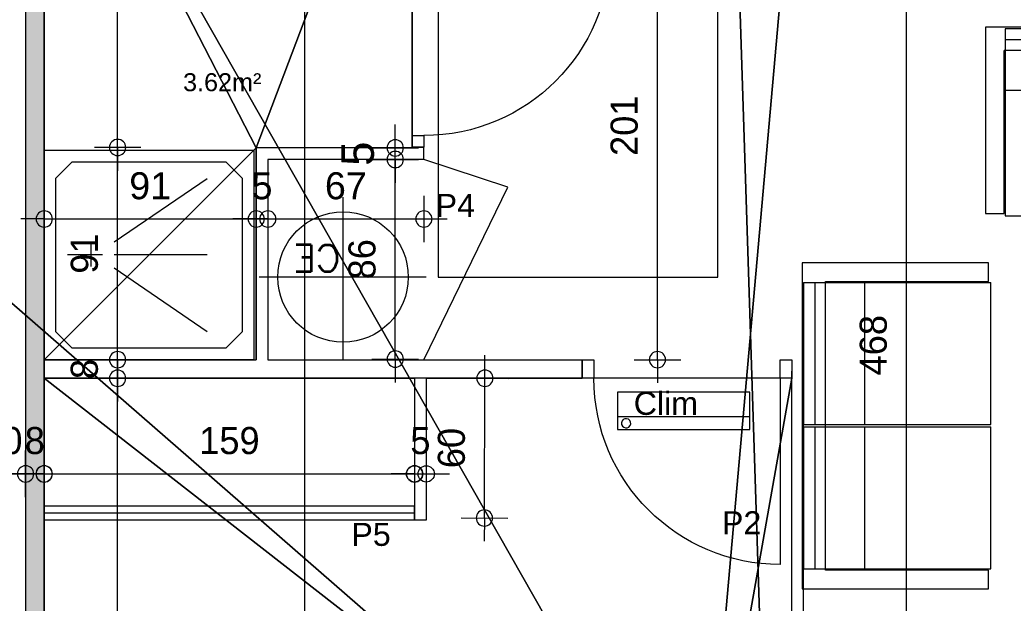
# Model space of a CAD drawing. Header units: metres. Extents: x -36.1 to 26, y -0.1 to 41.9.
# Drawn here: x -1.203 to 3.061, y 7.025 to 9.531 of the extents above; entities that cross this region are included whole.
import ezdxf
from ezdxf.enums import TextEntityAlignment as Align
from ezdxf.lldxf.tags import DXFTag

# ---------------------------------------------------------------- set-up
doc = ezdxf.new("R2010")
doc.units = ezdxf.units.M
doc.header["$MEASUREMENT"] = 0
for name, color, linetype in [('Calque commun', 7, 'Continuous'), ('Calque90', 7, 'Continuous'), ('Cotations', 7, 'Continuous'), ('Textes', 7, 'Continuous')]:
    doc.layers.add(name, color=color, linetype=linetype)
doc.styles.add('Arial16', font='arial.ttf', dxfattribs={"height": 0.115969})
doc.styles.add('Arial4', font='arial.ttf', dxfattribs={"height": 0.077313})
doc.styles.add('Arial5', font='arial.ttf', dxfattribs={"height": 0.098961})
doc.styles.add('Century Gothic Gras', font='txt.shx', dxfattribs={"height": 0.116336})
doc.styles.add('Century Gothic2', font='GOTHIC.TTF', dxfattribs={"height": 0.139636})
doc.styles.add('Century Gothic6', font='GOTHIC.TTF', dxfattribs={"height": 0.116363})
tags = doc.linetypes.add('DASHDOT2', pattern=[0.5, 0.25, -0.125, 0, -0.125]).pattern_tags.tags
tags[10:11] = [DXFTag(74, 4), DXFTag(75, 0), DXFTag(340, '0'), DXFTag(46, 1.0), DXFTag(50, 0.0), DXFTag(44, 0.0), DXFTag(45, 0.0)]
tags[8:9] = [DXFTag(74, 4), DXFTag(75, 0), DXFTag(340, '0'), DXFTag(46, 1.0), DXFTag(50, 0.0), DXFTag(44, 0.0), DXFTag(45, 0.0)]
tags[6:7] = [DXFTag(74, 4), DXFTag(75, 0), DXFTag(340, '0'), DXFTag(46, 1.0), DXFTag(50, 0.0), DXFTag(44, 0.0), DXFTag(45, 0.0)]
tags[4:5] = [DXFTag(74, 4), DXFTag(75, 0), DXFTag(340, '0'), DXFTag(46, 1.0), DXFTag(50, 0.0), DXFTag(44, 0.0), DXFTag(45, 0.0)]
tags = doc.linetypes.add('DOT2', pattern=[0.125, 0, -0.125]).pattern_tags.tags
tags[6:7] = [DXFTag(74, 4), DXFTag(75, 0), DXFTag(340, '0'), DXFTag(46, 1.0), DXFTag(50, 0.0), DXFTag(44, 0.0), DXFTag(45, 0.0)]
tags[4:5] = [DXFTag(74, 4), DXFTag(75, 0), DXFTag(340, '0'), DXFTag(46, 1.0), DXFTag(50, 0.0), DXFTag(44, 0.0), DXFTag(45, 0.0)]
tags = doc.linetypes.add('HIDDEN', pattern=[0.375, 0.25, -0.125]).pattern_tags.tags
tags[6:7] = [DXFTag(74, 4), DXFTag(75, 0), DXFTag(340, '0'), DXFTag(46, 1.0), DXFTag(50, 0.0), DXFTag(44, 0.0), DXFTag(45, 0.0)]
tags[4:5] = [DXFTag(74, 4), DXFTag(75, 0), DXFTag(340, '0'), DXFTag(46, 1.0), DXFTag(50, 0.0), DXFTag(44, 0.0), DXFTag(45, 0.0)]
tags = doc.linetypes.add('HIDDEN2', pattern=[0.1875, 0.125, -0.0625]).pattern_tags.tags
tags[6:7] = [DXFTag(74, 4), DXFTag(75, 0), DXFTag(340, '0'), DXFTag(46, 1.0), DXFTag(50, 0.0), DXFTag(44, 0.0), DXFTag(45, 0.0)]
tags[4:5] = [DXFTag(74, 4), DXFTag(75, 0), DXFTag(340, '0'), DXFTag(46, 1.0), DXFTag(50, 0.0), DXFTag(44, 0.0), DXFTag(45, 0.0)]

# ---------------------------------------------------------------- blocks, each defined once
blk = doc.blocks.new('sofa3')
at = {"layer": 'Calque commun', "color": 8, "linetype": 'ByBlock', "lineweight": 9}
for p, q in [((0, 0), (0, -0.8)), ((2, 0), (0, 0)), ((2, 0), (2, 0)), ((2, 0), (2, 0)), ((2, 0), (2, 0)), ((2, 0), (2, 0)), ((2, -0.8), (2, 0)), ((0.685, -0.0067), (0.085, -0.0067)), ((0.085, -0.0067), (0.085, -0.1)), ((0.685, -0.0067), (0.685, -0.1)), ((1.305, -0.0067), (0.695, -0.0067)), ((0.695, -0.0067), (0.695, -0.1)), ((1.305, -0.0067), (1.305, -0.1)), ((1.915, -0.0067), (1.315, -0.0067)), ((1.315, -0.0067), (1.315, -0.1)), ((1.915, -0.0067), (1.915, -0.1)), ((0.685, -0.054), (0.085, -0.054)), ((1.305, -0.054), (0.695, -0.054)), ((1.915, -0.054), (1.315, -0.054)), ((0.08, -0.1), (0.08, -0.1)), ((0.08, -0.1), (0.08, -0.1)), ((0.08, -0.1), (0.08, -0.1)), ((0.08, -0.1), (0.08, -0.1)), ((0.085, -0.1), (0.08, -0.1)), ((0.08, -0.74), (0.08, -0.1)), ((0.685, -0.1), (0.085, -0.1)), ((0.085, -0.1), (0.085, -0.14)), ((0.085, -0.11), (0.085, -0.11)), ((0.085, -0.11), (0.085, -0.11)), ((0.695, -0.1), (0.685, -0.1)), ((0.685, -0.1), (0.685, -0.14)), ((0.685, -0.11), (0.685, -0.11)), ((0.685, -0.11), (0.685, -0.11)), ((1.305, -0.1), (0.695, -0.1)), ((0.695, -0.1), (0.695, -0.14)), ((0.695, -0.11), (0.695, -0.11)), ((0.695, -0.11), (0.695, -0.11)), ((1.315, -0.1), (1.305, -0.1)), ((1.305, -0.1), (1.305, -0.14)), ((1.305, -0.11), (1.305, -0.11)), ((1.305, -0.11), (1.305, -0.11)), ((1.915, -0.1), (1.315, -0.1)), ((1.315, -0.1), (1.315, -0.14)), ((1.315, -0.11), (1.315, -0.11)), ((1.315, -0.11), (1.315, -0.11)), ((1.92, -0.1), (1.915, -0.1)), ((1.915, -0.1), (1.915, -0.14)), ((1.915, -0.11), (1.915, -0.11)), ((1.915, -0.11), (1.915, -0.11)), ((1.92, -0.1), (1.92, -0.1)), ((1.92, -0.1), (1.92, -0.1)), ((1.92, -0.1), (1.92, -0.1)), ((1.92, -0.1), (1.92, -0.1)), ((1.92, -0.1), (1.92, -0.74)), ((0.085, -0.14), (0.085, -0.81)), ((0.685, -0.14), (0.685, -0.81)), ((0.695, -0.14), (0.695, -0.81)), ((1.305, -0.14), (1.305, -0.81)), ((1.315, -0.14), (1.315, -0.81)), ((1.915, -0.14), (1.915, -0.81)), ((0.085, -0.27), (0.685, -0.27)), ((0.695, -0.27), (1.305, -0.27)), ((1.315, -0.27), (1.915, -0.27)), ((0.08, -0.76), (0.08, -0.74)), ((0.08, -0.8), (0.08, -0.76)), ((1.92, -0.74), (1.92, -0.76)), ((1.92, -0.76), (1.92, -0.8)), ((0, -0.8), (0, -0.8)), ((0, -0.8), (0, -0.8)), ((0, -0.8), (0.08, -0.8)), ((0.08, -0.8), (0.08, -0.8)), ((0.08, -0.8), (0.08, -0.8)), ((0.085, -0.81), (0.085, -0.81)), ((0.085, -0.81), (0.085, -0.81)), ((0.085, -0.81), (0.685, -0.81)), ((0.685, -0.81), (0.685, -0.81)), ((0.685, -0.81), (0.685, -0.81)), ((0.695, -0.81), (0.695, -0.81)), ((0.695, -0.81), (0.695, -0.81)), ((0.695, -0.81), (1.305, -0.81)), ((1.305, -0.81), (1.305, -0.81)), ((1.305, -0.81), (1.305, -0.81)), ((1.315, -0.81), (1.315, -0.81)), ((1.315, -0.81), (1.315, -0.81)), ((1.315, -0.81), (1.915, -0.81)), ((1.915, -0.81), (1.915, -0.81)), ((1.915, -0.81), (1.915, -0.81)), ((1.92, -0.8), (1.92, -0.8)), ((1.92, -0.8), (1.92, -0.8)), ((1.92, -0.8), (2, -0.8))]:
    blk.add_line(p, q, dxfattribs=at)
blk = doc.blocks.new('sofa2')
at = {"layer": 'Calque commun', "color": 8, "linetype": 'ByBlock', "lineweight": 9}
for p, q in [((0, 0), (0, 0)), ((0, 0), (0, 0)), ((0, 0), (0, -0.8)), ((1.4, 0), (0, 0)), ((1.4, 0), (1.4, 0)), ((1.4, 0), (1.4, 0)), ((1.4, -0.8), (1.4, 0)), ((0.695, -0.0067), (0.085, -0.0067)), ((0.085, -0.0067), (0.085, -0.1)), ((0.695, -0.0067), (0.695, -0.1)), ((1.315, -0.0067), (0.705, -0.0067)), ((0.705, -0.0067), (0.705, -0.1)), ((1.315, -0.0067), (1.315, -0.1)), ((0.695, -0.054), (0.085, -0.054)), ((1.315, -0.054), (0.705, -0.054)), ((0.08, -0.1), (0.08, -0.1)), ((0.08, -0.1), (0.08, -0.1)), ((0.08, -0.1), (0.08, -0.1)), ((0.08, -0.1), (0.08, -0.1)), ((0.08, -0.1), (0.085, -0.1)), ((0.08, -0.74), (0.08, -0.1)), ((0.085, -0.1), (0.695, -0.1)), ((0.085, -0.1), (0.085, -0.14)), ((0.085, -0.11), (0.085, -0.11)), ((0.085, -0.11), (0.085, -0.11)), ((0.695, -0.1), (0.705, -0.1)), ((0.695, -0.1), (0.695, -0.14)), ((0.695, -0.11), (0.695, -0.11)), ((0.695, -0.11), (0.695, -0.11)), ((0.705, -0.1), (1.315, -0.1)), ((0.705, -0.1), (0.705, -0.14)), ((0.705, -0.11), (0.705, -0.11)), ((0.705, -0.11), (0.705, -0.11)), ((1.315, -0.1), (1.32, -0.1)), ((1.315, -0.1), (1.315, -0.14)), ((1.315, -0.11), (1.315, -0.11)), ((1.315, -0.11), (1.315, -0.11)), ((1.32, -0.1), (1.32, -0.1)), ((1.32, -0.1), (1.32, -0.1)), ((1.32, -0.1), (1.32, -0.1)), ((1.32, -0.1), (1.32, -0.1)), ((1.32, -0.1), (1.32, -0.74)), ((0.085, -0.14), (0.085, -0.81)), ((0.695, -0.14), (0.695, -0.81)), ((0.705, -0.14), (0.705, -0.81)), ((1.315, -0.14), (1.315, -0.81)), ((0.085, -0.27), (0.695, -0.27)), ((0.705, -0.27), (1.315, -0.27)), ((0.08, -0.76), (0.08, -0.74)), ((0.08, -0.8), (0.08, -0.76)), ((1.32, -0.74), (1.32, -0.76)), ((1.32, -0.76), (1.32, -0.8)), ((0, -0.8), (0, -0.8)), ((0, -0.8), (0, -0.8)), ((0, -0.8), (0.08, -0.8)), ((0.08, -0.8), (0.08, -0.8)), ((0.08, -0.8), (0.08, -0.8)), ((0.085, -0.81), (0.085, -0.81)), ((0.085, -0.81), (0.085, -0.81)), ((0.085, -0.81), (0.695, -0.81)), ((0.695, -0.81), (0.695, -0.81)), ((0.695, -0.81), (0.695, -0.81)), ((0.705, -0.81), (0.705, -0.81)), ((0.705, -0.81), (0.705, -0.81)), ((0.705, -0.81), (1.315, -0.81)), ((1.315, -0.81), (1.315, -0.81)), ((1.315, -0.81), (1.315, -0.81)), ((1.32, -0.8), (1.32, -0.8)), ((1.32, -0.8), (1.32, -0.8)), ((1.32, -0.8), (1.4, -0.8)), ((1.4, -0.8), (1.4, -0.8)), ((1.4, -0.8), (1.4, -0.8))]:
    blk.add_line(p, q, dxfattribs=at)
blk = doc.blocks.new('Block8406')
at = {"layer": 'Calque commun', "color": 7, "linetype": 'Continuous', "lineweight": 18}
blk.add_line((-1.1786, 11.0709), (-1.1786, 4.671), dxfattribs=at)
blk = doc.blocks.new('douche90')
at = {"layer": 'Calque90', "color": 6, "linetype": 'Continuous', "lineweight": 9}
for p, q in [((0, 0, -10), (0, 0.9, -10)), ((0, 0.9, -10), (0.9, 0.9, -10)), ((0.9, 0.9, -10), (0.9, 0, -10)), ((0.05, 0.7803, -10), (0.1197, 0.85, -10)), ((0.1197, 0.85, -10), (0.7803, 0.85, -10)), ((0.7803, 0.85, -10), (0.85, 0.7803, -10)), ((0.05, 0.1197, -10), (0.05, 0.7803, -10)), ((0.3, 0.5058, -10), (0.7, 0.7788, -10)), ((0.85, 0.7803, -10), (0.85, 0.1197, -10)), ((0.2, 0.5, -10), (0.2, 0.4, -10)), ((0.25, 0.45, -10), (0.1, 0.45, -10)), ((0.7, 0.45, -10), (0.3, 0.45, -10)), ((0.3, 0.3942, -10), (0.7, 0.1212, -10)), ((0.1197, 0.05, -10), (0.05, 0.1197, -10)), ((0.85, 0.1197, -10), (0.7803, 0.05, -10)), ((0.7803, 0.05, -10), (0.1197, 0.05, -10)), ((0.9, 0, -10), (0, 0, -10))]:
    blk.add_line(p, q, dxfattribs=at)
blk = doc.blocks.new('@PRES_1_$$_1-30')
at = {"layer": 'Calque commun', "color": 5, "linetype": 'Continuous', "lineweight": 9}
blk.add_line((0.05, 0.05), (0.05, 0.85), dxfattribs=at)
at = {"layer": 'Calque commun', "color": 5, "linetype": 'Continuous', "lineweight": 9, "extrusion": (0, 0, -1)}
blk.add_arc((-0.05, 0.05), 0.8, 90, 180, dxfattribs=at)
at = {"layer": 'Calque commun', "color": 5, "linetype": 'Continuous', "lineweight": 9}
mesh = blk.add_polyface(dxfattribs=at)
corners = [(0, 0), (0, 0.05), (0.05, 0.05), (0.05, 0)]
mesh.append_faces([[corners[k] for k in face] for face in [(0, 1, 2, 3)]], dxfattribs={"color": 5})
mesh = blk.add_polyface(dxfattribs=at)
corners = [(0.85, 0), (0.85, 0.05), (0.9, 0.05), (0.9, 0)]
mesh.append_faces([[corners[k] for k in face] for face in [(0, 1, 2, 3)]], dxfattribs={"color": 5})
blk = doc.blocks.new('@PRES_1_$$_1-31')
at = {"layer": 'Calque commun', "color": 0, "linetype": 'Continuous', "lineweight": 9}
blk.add_line((0, 0), (0, 0.05), dxfattribs=at)
blk = doc.blocks.new('@PRES_1_$$_1-32')
at = {"layer": 'Calque commun', "color": 0, "linetype": 'Continuous', "lineweight": 9}
blk.add_line((0, 0), (0, 0.05), dxfattribs=at)
blk = doc.blocks.new('INTER_2D_COMB12')
at = {"layer": 'Calque commun', "color": 0, "linetype": 'ByBlock', "lineweight": -2}
blk.add_blockref('@PRES_1_$$_1-30', (0, 0), dxfattribs=at)
at = {"layer": 'Calque commun', "color": 15, "linetype": 'ByBlock', "lineweight": -2}
blk.add_blockref('@PRES_1_$$_1-31', (0, 0), dxfattribs=at)
at = {"layer": 'Calque commun', "color": 15, "linetype": 'ByBlock', "lineweight": -2, "extrusion": (0, 0, -1), "xscale": -1, "yscale": -1, "zscale": -1, "rotation": -180}
blk.add_blockref('@PRES_1_$$_1-32', (-0.9, 0), dxfattribs=at)
blk = doc.blocks.new('PLACED_COMB12')
at = {"layer": 'Calque commun', "color": 0, "linetype": 'ByBlock', "lineweight": -2}
blk.add_blockref('INTER_2D_COMB12', (0, 0), dxfattribs=at)
blk = doc.blocks.new('120x220')
at = {"layer": 'Calque commun', "color": 7, "linetype": 'HIDDEN', "lineweight": 9}
mesh = blk.add_polyface(dxfattribs=at)
corners = [(0, 2.2), (0, 0), (1.2, 0), (1.2, 2.2)]
mesh.append_faces([[corners[k] for k in face] for face in [(0, 1, 2, 3)]], dxfattribs={"color": 7})
blk = doc.blocks.new('ce')
at = {"layer": 'Calque commun', "color": 6, "linetype": 'Continuous', "lineweight": 9}
for p, q in [((0.0007, 0.3427), (0.0007, -0.3562)), ((-0.3566, -0.0007), (0.3605, -0.0007))]:
    blk.add_line(p, q, dxfattribs=at)
blk.add_arc((0, 0), 0.28, 0, 359.9994, dxfattribs=at)
at = {"layer": 'Calque commun', "color": 6, "linetype": 'ByBlock', "lineweight": -2, "style": 'Century Gothic Gras'}
blk.add_text('CE', height=0.11634, rotation=359.9993, dxfattribs=at).set_placement((0.0123, -0.0123), align=Align.BOTTOM_LEFT)
blk = doc.blocks.new('new161')
at = {"layer": 'Calque commun', "color": 5, "linetype": 'Continuous', "lineweight": 9}
blk.add_arc((0, 0), 0.5, 0, 359.99941, dxfattribs=at)
blk = doc.blocks.new('new162')
at = {"layer": 'Calque commun', "color": 5, "linetype": 'Continuous', "lineweight": 9}
blk.add_arc((0, 0), 0.5, 0, 359.99941, dxfattribs=at)
blk = doc.blocks.new('DimLine13920')
at = {"layer": 'Calque commun', "color": 5, "linetype": 'Continuous', "lineweight": 9}
for p, q in [((-0.7836, 7.9909), (-0.7836, 8.0909)), ((-0.8836, 7.9909), (-0.6836, 7.9909)), ((-0.7836, 4.791), (-0.7836, 7.9909)), ((-0.8836, 4.791), (-0.6836, 4.791)), ((-0.7836, 4.791), (-0.7836, 4.691))]:
    blk.add_line(p, q, dxfattribs=at)
at = {"layer": 'Calque commun', "color": 5, "linetype": 'Continuous', "lineweight": 9, "xscale": 0.07000000029802322, "yscale": 0.07000000029802322, "zscale": 0.07000000029802322, "rotation": 90}
for name, p in [('new162', (-0.7836, 7.9909)), ('new161', (-0.7836, 4.791))]:
    blk.add_blockref(name, p, dxfattribs=at)
at = {"layer": 'Calque commun', "color": 5, "linetype": 'Continuous', "lineweight": 9, "style": 'Century Gothic6'}
blk.add_text('320', height=0.11636, rotation=90, dxfattribs=at).set_placement((-0.8336, 6.3909), align=Align.BOTTOM_CENTER)
blk = doc.blocks.new('new163')
at = {"layer": 'Calque commun', "color": 5, "linetype": 'Continuous', "lineweight": 9}
blk.add_arc((0, 0), 0.5, 0, 359.99941, dxfattribs=at)
blk = doc.blocks.new('new164')
at = {"layer": 'Calque commun', "color": 5, "linetype": 'Continuous', "lineweight": 9}
blk.add_arc((0, 0), 0.5, 0, 359.99941, dxfattribs=at)
blk = doc.blocks.new('DimLine13928')
at = {"layer": 'Calque commun', "color": 5, "linetype": 'Continuous', "lineweight": 9}
for p, q in [((-0.7836, 8.0709), (-0.7836, 8.1709)), ((-0.8836, 8.0709), (-0.6836, 8.0709)), ((-0.7836, 7.9909), (-0.7836, 8.0709)), ((-0.8836, 7.9909), (-0.6836, 7.9909)), ((-0.7836, 7.9909), (-0.7836, 7.8909))]:
    blk.add_line(p, q, dxfattribs=at)
at = {"layer": 'Calque commun', "color": 5, "linetype": 'Continuous', "lineweight": 9, "xscale": 0.07000000029802322, "yscale": 0.07000000029802322, "zscale": 0.07000000029802322, "rotation": 90}
for name, p in [('new164', (-0.7836, 8.0709)), ('new163', (-0.7836, 7.9909))]:
    blk.add_blockref(name, p, dxfattribs=at)
at = {"layer": 'Calque commun', "color": 5, "linetype": 'Continuous', "lineweight": 9, "style": 'Century Gothic6'}
blk.add_text('8', height=0.1164, rotation=90, dxfattribs=at).set_placement((-0.8336, 8.0309), align=Align.BOTTOM_CENTER)
blk = doc.blocks.new('DimLine14089')
at = {"layer": 'Calque commun', "color": 5, "linetype": 'Continuous', "lineweight": 9}
blk.add_line((2.6038, 5.791), (2.6038, 10.4753), dxfattribs=at)
at = {"layer": 'Calque commun', "color": 5, "linetype": 'Continuous', "lineweight": 9, "style": 'Century Gothic6'}
blk.add_text('468', height=0.11636, rotation=90, dxfattribs=at).set_placement((2.5538, 8.1331), align=Align.BOTTOM_CENTER)
blk = doc.blocks.new('new199')
at = {"layer": 'Calque commun', "color": 5, "linetype": 'Continuous', "lineweight": 9}
blk.add_arc((0, 0), 0.5, 0, 359.99941, dxfattribs=at)
blk = doc.blocks.new('new200')
at = {"layer": 'Calque commun', "color": 5, "linetype": 'Continuous', "lineweight": 9}
blk.add_arc((0, 0), 0.5, 0, 359.99941, dxfattribs=at)
blk = doc.blocks.new('DimLine14151')
at = {"layer": 'Calque commun', "color": 5, "linetype": 'Continuous', "lineweight": 9}
for p, q in [((0.4085, 8.9309), (0.4085, 9.0309)), ((0.3085, 8.9309), (0.5085, 8.9309)), ((0.4085, 8.0735), (0.4085, 8.9309)), ((0.3085, 8.0735), (0.5085, 8.0735)), ((0.4085, 8.0735), (0.4085, 7.9735))]:
    blk.add_line(p, q, dxfattribs=at)
at = {"layer": 'Calque commun', "color": 5, "linetype": 'Continuous', "lineweight": 9, "xscale": 0.07000000029802322, "yscale": 0.07000000029802322, "zscale": 0.07000000029802322, "rotation": 90}
for name, p in [('new200', (0.4085, 8.9309)), ('new199', (0.4085, 8.0735))]:
    blk.add_blockref(name, p, dxfattribs=at)
at = {"layer": 'Calque commun', "color": 5, "linetype": 'Continuous', "lineweight": 9, "style": 'Century Gothic6'}
blk.add_text('86', height=0.11636, rotation=90, dxfattribs=at).set_placement((0.3585, 8.5022), align=Align.BOTTOM_CENTER)
blk = doc.blocks.new('new201')
at = {"layer": 'Calque commun', "color": 5, "linetype": 'Continuous', "lineweight": 9}
blk.add_arc((0, 0), 0.5, 0, 359.99941, dxfattribs=at)
blk = doc.blocks.new('new202')
at = {"layer": 'Calque commun', "color": 5, "linetype": 'Continuous', "lineweight": 9}
blk.add_arc((0, 0), 0.5, 0, 359.99941, dxfattribs=at)
blk = doc.blocks.new('DimLine14159')
at = {"layer": 'Calque commun', "color": 5, "linetype": 'Continuous', "lineweight": 9}
for p, q in [((0.4085, 8.9809), (0.4085, 9.0809)), ((0.3085, 8.9809), (0.5085, 8.9809)), ((0.4085, 8.9309), (0.4085, 8.9809)), ((0.3085, 8.9309), (0.5085, 8.9309)), ((0.4085, 8.9309), (0.4085, 8.8309))]:
    blk.add_line(p, q, dxfattribs=at)
at = {"layer": 'Calque commun', "color": 5, "linetype": 'Continuous', "lineweight": 9, "xscale": 0.07000000029802322, "yscale": 0.07000000029802322, "zscale": 0.07000000029802322, "rotation": 90}
for name, p in [('new202', (0.4085, 8.9809)), ('new201', (0.4085, 8.9309))]:
    blk.add_blockref(name, p, dxfattribs=at)
at = {"layer": 'Calque commun', "color": 5, "linetype": 'Continuous', "lineweight": 9, "style": 'Century Gothic2'}
blk.add_text('5', height=0.1396, rotation=90, dxfattribs=at).set_placement((0.3585, 8.9559), align=Align.BOTTOM_CENTER)
blk = doc.blocks.new('new321')
at = {"layer": 'Calque commun', "color": 5, "linetype": 'Continuous', "lineweight": 9}
blk.add_arc((0, 0), 0.5, 0, 359.99941, dxfattribs=at)
blk = doc.blocks.new('new322')
at = {"layer": 'Calque commun', "color": 5, "linetype": 'Continuous', "lineweight": 9}
blk.add_arc((0, 0), 0.5, 0, 359.99941, dxfattribs=at)
blk = doc.blocks.new('DimLine17937')
at = {"layer": 'Calque commun', "color": 5, "linetype": 'Continuous', "lineweight": 9}
for p, q in [((-0.7835, 8.9825), (-0.7835, 9.0825)), ((-0.6835, 8.9825), (-0.8835, 8.9825)), ((-0.7836, 8.0709), (-0.7835, 8.9825)), ((-0.6836, 8.0709), (-0.8836, 8.0709)), ((-0.7836, 8.0709), (-0.7836, 7.9709))]:
    blk.add_line(p, q, dxfattribs=at)
at = {"layer": 'Calque commun', "color": 5, "linetype": 'Continuous', "lineweight": 9, "xscale": 0.07000000029802322, "yscale": 0.07000000029802322, "zscale": 0.07000000029802322, "rotation": 90}
for name, p in [('new322', (-0.7835, 8.9825)), ('new321', (-0.7836, 8.0709))]:
    blk.add_blockref(name, p, dxfattribs=at)
at = {"layer": 'Calque commun', "color": 5, "linetype": 'Continuous', "lineweight": 9, "style": 'Century Gothic6'}
blk.add_text('91', height=0.11636, rotation=89.9984, dxfattribs=at).set_placement((-0.8336, 8.5267), align=Align.BOTTOM_CENTER)
blk = doc.blocks.new('new323')
at = {"layer": 'Calque commun', "color": 5, "linetype": 'Continuous', "lineweight": 9}
blk.add_arc((0, 0), 0.5, 0, 359.99941, dxfattribs=at)
blk = doc.blocks.new('new324')
at = {"layer": 'Calque commun', "color": 5, "linetype": 'Continuous', "lineweight": 9}
blk.add_arc((0, 0), 0.5, 0, 359.99941, dxfattribs=at)
blk = doc.blocks.new('DimLine17945')
at = {"layer": 'Calque commun', "color": 5, "linetype": 'Continuous', "lineweight": 9}
for p, q in [((-0.7836, 10.7509), (-0.7836, 10.8509)), ((-0.6836, 10.7509), (-0.8836, 10.7509)), ((-0.7835, 8.9825), (-0.7836, 10.7509)), ((-0.6835, 8.9825), (-0.8835, 8.9825)), ((-0.7835, 8.9825), (-0.7835, 8.8825))]:
    blk.add_line(p, q, dxfattribs=at)
at = {"layer": 'Calque commun', "color": 5, "linetype": 'Continuous', "lineweight": 9, "xscale": 0.07000000029802322, "yscale": 0.07000000029802322, "zscale": 0.07000000029802322, "rotation": 90}
for name, p in [('new324', (-0.7836, 10.7509)), ('new323', (-0.7835, 8.9825))]:
    blk.add_blockref(name, p, dxfattribs=at)
at = {"layer": 'Calque commun', "color": 5, "linetype": 'Continuous', "lineweight": 9, "style": 'Century Gothic6'}
blk.add_text('177', height=0.11636, rotation=90.0008, dxfattribs=at).set_placement((-0.8336, 9.8667), align=Align.BOTTOM_CENTER)
blk = doc.blocks.new('new337')
at = {"layer": 'Calque commun', "color": 5, "linetype": 'Continuous', "lineweight": 9}
blk.add_arc((0, 0), 0.5, 0, 359.99941, dxfattribs=at)
blk = doc.blocks.new('new338')
at = {"layer": 'Calque commun', "color": 5, "linetype": 'Continuous', "lineweight": 9}
blk.add_arc((0, 0), 0.5, 0, 359.99941, dxfattribs=at)
blk = doc.blocks.new('DimLine18121')
at = {"layer": 'Calque commun', "color": 5, "linetype": 'Continuous', "lineweight": 9}
for p, q in [((0.4914, 7.6804), (0.4914, 7.4804)), ((0.5414, 7.6804), (0.5414, 7.4804)), ((0.4914, 7.5804), (0.3914, 7.5804)), ((0.4914, 7.5804), (0.5414, 7.5804)), ((0.5414, 7.5804), (0.6414, 7.5804))]:
    blk.add_line(p, q, dxfattribs=at)
at = {"layer": 'Calque commun', "color": 5, "linetype": 'Continuous', "lineweight": 9, "extrusion": (0, 0, -1), "xscale": -0.07000000029802322, "yscale": -0.07000000029802322, "zscale": -0.07000000029802322, "rotation": -180}
for name, p in [('new337', (-0.4914, 7.5804)), ('new338', (-0.5414, 7.5804))]:
    blk.add_blockref(name, p, dxfattribs=at)
at = {"layer": 'Calque commun', "color": 5, "linetype": 'Continuous', "lineweight": 9, "style": 'Century Gothic6'}
blk.add_text('5', height=0.1164, dxfattribs=at).set_placement((0.5164, 7.6304), align=Align.BOTTOM_CENTER)
blk = doc.blocks.new('new339')
at = {"layer": 'Calque commun', "color": 5, "linetype": 'Continuous', "lineweight": 9}
blk.add_arc((0, 0), 0.5, 0, 359.99941, dxfattribs=at)
blk = doc.blocks.new('new340')
at = {"layer": 'Calque commun', "color": 5, "linetype": 'Continuous', "lineweight": 9}
blk.add_arc((0, 0), 0.5, 0, 359.99941, dxfattribs=at)
blk = doc.blocks.new('DimLine18129')
at = {"layer": 'Calque commun', "color": 5, "linetype": 'Continuous', "lineweight": 9}
for p, q in [((-1.0986, 7.6804), (-1.0986, 7.4804)), ((0.4914, 7.6804), (0.4914, 7.4804)), ((-1.0986, 7.5804), (-1.1986, 7.5804)), ((-1.0986, 7.5804), (0.4914, 7.5804)), ((0.4914, 7.5804), (0.5914, 7.5804))]:
    blk.add_line(p, q, dxfattribs=at)
at = {"layer": 'Calque commun', "color": 5, "linetype": 'Continuous', "lineweight": 9, "xscale": 0.07000000029802322, "yscale": 0.07000000029802322, "zscale": 0.07000000029802322}
for name, p in [('new339', (-1.0986, 7.5804)), ('new340', (0.4914, 7.5804))]:
    blk.add_blockref(name, p, dxfattribs=at)
at = {"layer": 'Calque commun', "color": 5, "linetype": 'Continuous', "lineweight": 9, "style": 'Century Gothic6'}
blk.add_text('159', height=0.11636, dxfattribs=at).set_placement((-0.3036, 7.6304), align=Align.BOTTOM_CENTER)
blk = doc.blocks.new('new353')
at = {"layer": 'Calque commun', "color": 5, "linetype": 'Continuous', "lineweight": 9}
blk.add_arc((0, 0), 0.5, 0, 359.99941, dxfattribs=at)
blk = doc.blocks.new('new354')
at = {"layer": 'Calque commun', "color": 5, "linetype": 'Continuous', "lineweight": 9}
blk.add_arc((0, 0), 0.5, 0, 359.99941, dxfattribs=at)
blk = doc.blocks.new('DimLine18483')
at = {"layer": 'Calque commun', "color": 5, "linetype": 'Continuous', "lineweight": 9}
for p, q in [((0.7934, 7.9909), (0.7937, 8.0909)), ((0.6934, 7.9912), (0.8934, 7.9905)), ((0.7912, 7.3907), (0.7934, 7.9909)), ((0.6912, 7.391), (0.8912, 7.3903)), ((0.7912, 7.3907), (0.7909, 7.2907))]:
    blk.add_line(p, q, dxfattribs=at)
at = {"layer": 'Calque commun', "color": 5, "linetype": 'Continuous', "lineweight": 9, "xscale": 0.06999999507575506, "yscale": 0.06999999507575506, "zscale": 0.07000000029802322, "rotation": 89.79472348980961}
for name, p in [('new354', (0.7934, 7.9909)), ('new353', (0.7912, 7.3907))]:
    blk.add_blockref(name, p, dxfattribs=at)
at = {"layer": 'Calque commun', "color": 5, "linetype": 'Continuous', "lineweight": 9, "style": 'Century Gothic6'}
blk.add_text('60', height=0.11636, rotation=89.7947, dxfattribs=at).set_placement((0.7423, 7.6909), align=Align.BOTTOM_CENTER)
blk = doc.blocks.new('@PRES_1_$$_1-37')
at = {"layer": 'Calque commun', "color": 5, "linetype": 'Continuous', "lineweight": 9}
blk.add_line((0.05, 0.08), (0.05, 0.88), dxfattribs=at)
at = {"layer": 'Calque commun', "color": 5, "linetype": 'Continuous', "lineweight": 9, "extrusion": (0, 0, -1)}
blk.add_arc((-0.05, 0.08), 0.8, 90, 180, dxfattribs=at)
at = {"layer": 'Calque commun', "color": 5, "linetype": 'Continuous', "lineweight": 9}
mesh = blk.add_polyface(dxfattribs=at)
corners = [(0, 0), (0, 0.08), (0.05, 0.08), (0.05, 0)]
mesh.append_faces([[corners[k] for k in face] for face in [(0, 1, 2, 3)]], dxfattribs={"color": 5})
mesh = blk.add_polyface(dxfattribs=at)
corners = [(0.85, 0), (0.85, 0.08), (0.9, 0.08), (0.9, 0)]
mesh.append_faces([[corners[k] for k in face] for face in [(0, 1, 2, 3)]], dxfattribs={"color": 5})
blk = doc.blocks.new('@PRES_1_$$_1-38')
at = {"layer": 'Calque commun', "color": 7, "linetype": 'Continuous', "lineweight": 9}
blk.add_line((0, 0), (0, 0.08), dxfattribs=at)
blk = doc.blocks.new('@PRES_1_$$_1-39')
at = {"layer": 'Calque commun', "color": 7, "linetype": 'Continuous', "lineweight": 9}
blk.add_line((0, 0), (0, 0.08), dxfattribs=at)
blk = doc.blocks.new('INTER_2D_COMB17')
at = {"layer": 'Calque commun', "color": 0, "linetype": 'ByBlock', "lineweight": -2}
for name in ['@PRES_1_$$_1-37', '@PRES_1_$$_1-38']:
    blk.add_blockref(name, (0, 0), dxfattribs=at)
at = {"layer": 'Calque commun', "color": 0, "linetype": 'ByBlock', "lineweight": -2, "extrusion": (0, 0, -1), "xscale": -1, "yscale": -1, "zscale": -1, "rotation": -180}
blk.add_blockref('@PRES_1_$$_1-39', (-0.9, 0), dxfattribs=at)
blk = doc.blocks.new('PLACED_COMB17')
at = {"layer": 'Calque commun', "color": 0, "linetype": 'ByBlock', "lineweight": -2}
blk.add_blockref('INTER_2D_COMB17', (0, 0), dxfattribs=at)
blk = doc.blocks.new('clim-int')
at = {"layer": 'Calque commun', "color": 0, "linetype": 'ByBlock', "lineweight": 9}
for p, q in [((0.5671, 0.16), (0, 0.16)), ((0, 0.16), (0, 0)), ((0.5671, 0), (0.5671, 0.16)), ((0, 0.106), (0.5671, 0.106)), ((0, 0), (0.5671, 0))]:
    blk.add_line(p, q, dxfattribs=at)
blk.add_arc((0.531, 0.1338), 0.02, 330, 329.9994, dxfattribs=at)
blk = doc.blocks.new('new393')
at = {"layer": 'Calque commun', "color": 5, "linetype": 'Continuous', "lineweight": 9}
blk.add_arc((0, 0), 0.5, 0, 359.99941, dxfattribs=at)
blk = doc.blocks.new('new394')
at = {"layer": 'Calque commun', "color": 5, "linetype": 'Continuous', "lineweight": 9}
blk.add_arc((0, 0), 0.5, 0, 359.99941, dxfattribs=at)
blk = doc.blocks.new('DimLine19436')
at = {"layer": 'Calque commun', "color": 5, "linetype": 'Continuous', "lineweight": 9}
for p, q in [((1.5342, 10.0809), (1.5342, 10.1809)), ((1.4342, 10.0809), (1.6342, 10.0809)), ((1.5342, 8.0709), (1.5342, 10.0809)), ((1.4342, 8.0709), (1.6342, 8.0709)), ((1.5342, 8.0709), (1.5342, 7.9709))]:
    blk.add_line(p, q, dxfattribs=at)
at = {"layer": 'Calque commun', "color": 5, "linetype": 'Continuous', "lineweight": 9, "xscale": 0.07000000029802322, "yscale": 0.07000000029802322, "zscale": 0.07000000029802322, "rotation": 90}
for name, p in [('new394', (1.5342, 10.0809)), ('new393', (1.5342, 8.0709))]:
    blk.add_blockref(name, p, dxfattribs=at)
at = {"layer": 'Calque commun', "color": 5, "linetype": 'Continuous', "lineweight": 9, "style": 'Century Gothic6'}
blk.add_text('201', height=0.11636, rotation=90, dxfattribs=at).set_placement((1.4842, 9.0759), align=Align.BOTTOM_CENTER)
blk = doc.blocks.new('new405')
at = {"layer": 'Calque commun', "color": 5, "linetype": 'Continuous', "lineweight": 9}
blk.add_arc((0, 0), 0.5, 0, 359.99941, dxfattribs=at)
blk = doc.blocks.new('new406')
at = {"layer": 'Calque commun', "color": 5, "linetype": 'Continuous', "lineweight": 9}
blk.add_arc((0, 0), 0.5, 0, 359.99941, dxfattribs=at)
blk = doc.blocks.new('DimLine19713')
at = {"layer": 'Calque commun', "color": 5, "linetype": 'Continuous', "lineweight": 9}
for p, q in [((-1.3786, 7.4804), (-1.3786, 7.6804)), ((-1.1786, 7.4804), (-1.1786, 7.6804)), ((-1.3786, 7.5804), (-1.4786, 7.5804)), ((-1.3786, 7.5804), (-1.1786, 7.5804)), ((-1.1786, 7.5804), (-1.0786, 7.5804))]:
    blk.add_line(p, q, dxfattribs=at)
at = {"layer": 'Calque commun', "color": 5, "linetype": 'Continuous', "lineweight": 9, "xscale": 0.07000000029802322, "yscale": 0.07000000029802322, "zscale": 0.07000000029802322}
for name, p in [('new405', (-1.3786, 7.5804)), ('new406', (-1.1786, 7.5804))]:
    blk.add_blockref(name, p, dxfattribs=at)
at = {"layer": 'Calque commun', "color": 5, "linetype": 'Continuous', "lineweight": 9, "style": 'Century Gothic6'}
blk.add_text('20', height=0.11636, dxfattribs=at).set_placement((-1.2786, 7.6304), align=Align.BOTTOM_CENTER)
blk = doc.blocks.new('new407')
at = {"layer": 'Calque commun', "color": 5, "linetype": 'Continuous', "lineweight": 9}
blk.add_arc((0, 0), 0.5, 0, 359.99941, dxfattribs=at)
blk = doc.blocks.new('new408')
at = {"layer": 'Calque commun', "color": 5, "linetype": 'Continuous', "lineweight": 9}
blk.add_arc((0, 0), 0.5, 0, 359.99941, dxfattribs=at)
blk = doc.blocks.new('DimLine19721')
at = {"layer": 'Calque commun', "color": 5, "linetype": 'Continuous', "lineweight": 9}
for p, q in [((-1.1786, 7.4804), (-1.1786, 7.6804)), ((-1.0996, 7.4804), (-1.0996, 7.6804)), ((-1.1786, 7.5804), (-1.2786, 7.5804)), ((-1.1786, 7.5804), (-1.0996, 7.5804)), ((-1.0996, 7.5804), (-0.9996, 7.5804))]:
    blk.add_line(p, q, dxfattribs=at)
at = {"layer": 'Calque commun', "color": 5, "linetype": 'Continuous', "lineweight": 9, "xscale": 0.07000000029802322, "yscale": 0.07000000029802322, "zscale": 0.07000000029802322}
for name, p in [('new407', (-1.1786, 7.5804)), ('new408', (-1.0996, 7.5804))]:
    blk.add_blockref(name, p, dxfattribs=at)
at = {"layer": 'Calque commun', "color": 5, "linetype": 'Continuous', "lineweight": 9, "style": 'Century Gothic6'}
blk.add_text('8', height=0.1164, dxfattribs=at).set_placement((-1.1391, 7.6304), align=Align.BOTTOM_CENTER)
blk = doc.blocks.new('new409')
at = {"layer": 'Calque commun', "color": 5, "linetype": 'Continuous', "lineweight": 9}
blk.add_arc((0, 0), 0.5, 0, 359.99941, dxfattribs=at)
blk = doc.blocks.new('new410')
at = {"layer": 'Calque commun', "color": 5, "linetype": 'Continuous', "lineweight": 9}
blk.add_arc((0, 0), 0.5, 0, 359.99941, dxfattribs=at)
blk = doc.blocks.new('DimLine19729')
at = {"layer": 'Calque commun', "color": 5, "linetype": 'Continuous', "lineweight": 9}
for p, q in [((-1.0986, 8.7753), (-1.0986, 8.5753)), ((-0.1886, 8.7753), (-0.1886, 8.5753)), ((-1.0986, 8.6753), (-1.1986, 8.6753)), ((-1.0986, 8.6753), (-0.1886, 8.6753)), ((-0.1886, 8.6753), (-0.0886, 8.6753))]:
    blk.add_line(p, q, dxfattribs=at)
at = {"layer": 'Calque commun', "color": 5, "linetype": 'Continuous', "lineweight": 9, "xscale": 0.07000000029802322, "yscale": 0.07000000029802322, "zscale": 0.07000000029802322}
for name, p in [('new409', (-1.0986, 8.6753)), ('new410', (-0.1886, 8.6753))]:
    blk.add_blockref(name, p, dxfattribs=at)
at = {"layer": 'Calque commun', "color": 5, "linetype": 'Continuous', "lineweight": 9, "style": 'Arial16'}
blk.add_text('91', height=0.11597, dxfattribs=at).set_placement((-0.6436, 8.7253), align=Align.BOTTOM_CENTER)
blk = doc.blocks.new('new411')
at = {"layer": 'Calque commun', "color": 5, "linetype": 'Continuous', "lineweight": 9}
blk.add_arc((0, 0), 0.5, 0, 359.99941, dxfattribs=at)
blk = doc.blocks.new('new412')
at = {"layer": 'Calque commun', "color": 5, "linetype": 'Continuous', "lineweight": 9}
blk.add_arc((0, 0), 0.5, 0, 359.99941, dxfattribs=at)
blk = doc.blocks.new('DimLine19737')
at = {"layer": 'Calque commun', "color": 5, "linetype": 'Continuous', "lineweight": 9}
for p, q in [((-0.1886, 8.7753), (-0.1886, 8.5753)), ((-0.1386, 8.7753), (-0.1386, 8.5753)), ((-0.1886, 8.6753), (-0.2886, 8.6753)), ((-0.1886, 8.6753), (-0.1386, 8.6753)), ((-0.1386, 8.6753), (-0.0386, 8.6753))]:
    blk.add_line(p, q, dxfattribs=at)
at = {"layer": 'Calque commun', "color": 5, "linetype": 'Continuous', "lineweight": 9, "xscale": 0.07000000029802322, "yscale": 0.07000000029802322, "zscale": 0.07000000029802322}
for name, p in [('new411', (-0.1886, 8.6753)), ('new412', (-0.1386, 8.6753))]:
    blk.add_blockref(name, p, dxfattribs=at)
at = {"layer": 'Calque commun', "color": 5, "linetype": 'Continuous', "lineweight": 9, "style": 'Arial16'}
blk.add_text('5', height=0.116, dxfattribs=at).set_placement((-0.1636, 8.7253), align=Align.BOTTOM_CENTER)
blk = doc.blocks.new('new413')
at = {"layer": 'Calque commun', "color": 5, "linetype": 'Continuous', "lineweight": 9}
blk.add_arc((0, 0), 0.5, 0, 359.99941, dxfattribs=at)
blk = doc.blocks.new('new414')
at = {"layer": 'Calque commun', "color": 5, "linetype": 'Continuous', "lineweight": 9}
blk.add_arc((0, 0), 0.5, 0, 359.99941, dxfattribs=at)
blk = doc.blocks.new('DimLine19745')
at = {"layer": 'Calque commun', "color": 5, "linetype": 'Continuous', "lineweight": 9}
for p, q in [((-0.1386, 8.7753), (-0.1386, 8.5753)), ((0.5314, 8.7753), (0.5314, 8.5753)), ((-0.1386, 8.6753), (-0.2386, 8.6753)), ((-0.1386, 8.6753), (0.5314, 8.6753)), ((0.5314, 8.6753), (0.6314, 8.6753))]:
    blk.add_line(p, q, dxfattribs=at)
at = {"layer": 'Calque commun', "color": 5, "linetype": 'Continuous', "lineweight": 9, "xscale": 0.07000000029802322, "yscale": 0.07000000029802322, "zscale": 0.07000000029802322}
for name, p in [('new413', (-0.1386, 8.6753)), ('new414', (0.5314, 8.6753))]:
    blk.add_blockref(name, p, dxfattribs=at)
at = {"layer": 'Calque commun', "color": 5, "linetype": 'Continuous', "lineweight": 9, "style": 'Arial16'}
blk.add_text('67', height=0.11597, dxfattribs=at).set_placement((0.1964, 8.7253), align=Align.BOTTOM_CENTER)

msp = doc.modelspace()

# ---------------------------------------------------------------- linework, layer by layer
at = {"layer": 'Calque commun', "color": 15, "linetype": 'Continuous', "lineweight": 18}
for p, q in [((0.4814, 8.9809), (-0.1886, 8.9809)), ((-0.1886, 8.9809), (-0.1886, 8.0709)), ((0.4814, 8.9809), (0.4814, 8.9837)), ((0.5314, 8.9309), (0.5314, 8.9837)), ((0.5314, 8.9309), (-0.1386, 8.9309)), ((-0.1386, 8.9309), (-0.1386, 8.0709)), ((2.1614, 5.791), (2.1614, 8.0709)), ((2.1114, 5.791), (2.1114, 8.0209)), ((0.4914, 7.9909), (0.4914, 7.3809)), ((0.5414, 7.9909), (0.5414, 7.3809)), ((0.5414, 7.3809), (0.4914, 7.3809))]:
    msp.add_line(p, q, dxfattribs=at)
at = {"layer": 'Calque commun', "color": 7, "linetype": 'Continuous', "lineweight": 9}
for p, q in [((0.8925, 8.8127), (0.5314, 8.9309)), ((0.5314, 8.0709), (0.8925, 8.8127)), ((0.4914, 7.4409), (-1.0986, 7.4409)), ((-1.0986, 7.3809), (-1.0986, 7.4409)), ((0.4914, 7.3809), (0.4914, 7.4409)), ((0.4914, 7.4109), (-1.0986, 7.4109)), ((0.4914, 7.3809), (-1.0986, 7.3809))]:
    msp.add_line(p, q, dxfattribs=at)
at = {"layer": 'Calque commun', "color": 7, "linetype": 'Continuous', "lineweight": 18}
for p, q in [((-1.0986, 8.0709), (-1.0986, 7.9909)), ((-1.0986, 8.0709), (-0.1886, 8.0709)), ((-0.1386, 8.0709), (1.2114, 8.0709)), ((2.1114, 8.0709), (2.1114, 7.9909)), ((-1.0986, 7.9909), (0.4914, 7.9909)), ((0.5414, 7.9909), (1.2114, 7.9909))]:
    msp.add_line(p, q, dxfattribs=at)
at = {"layer": 'Calque commun', "color": 91, "linetype": 'Continuous', "lineweight": 9}
msp.add_trace([(-1.1786, 10.8709), (-1.0996, 10.8709), (-1.1786, 4.671), (-1.0996, 4.671)], dxfattribs=at)
at = {"layer": 'Cotations', "color": 7, "linetype": 'Continuous', "lineweight": 9}
msp.add_line((-1.0986, 4.791), (-1.0986, 10.7509), dxfattribs=at)
at = {"layer": 'Cotations', "color": 1, "linetype": 'DASHDOT2', "lineweight": 18, "flags": 128}
msp.add_lwpolyline([(0.0193, 14.9537), (0.0193, 1.1525), (0.0193, 1.1525)], dxfattribs=at)

# ---------------------------------------------------------------- block references
at = {"layer": 'Calque commun', "color": 0, "linetype": 'ByBlock', "lineweight": -2}
for name, p in [('Block8406', (0, 0)), ('120x220', (0.593, 8.4252)), ('douche90', (-1.0986, 8.0709))]:
    msp.add_blockref(name, p, dxfattribs=at)
at = {"layer": 'Calque commun', "color": 5, "linetype": 'Continuous', "lineweight": 9}
for name in ['DimLine17945', 'DimLine14089', 'DimLine19436', 'DimLine17937', 'DimLine14159', 'DimLine14151', 'DimLine19729', 'DimLine19737', 'DimLine19745', 'DimLine13928', 'DimLine13920', 'DimLine18483', 'DimLine19713', 'DimLine19721', 'DimLine18129', 'DimLine18121']:
    msp.add_blockref(name, (0, 0), dxfattribs=at)
at = {"layer": 'Calque commun', "color": 0, "linetype": 'ByBlock', "lineweight": -2}
for name, p, rotation in [('PLACED_COMB12', (0.4814, 9.8837), -90.00000000000001), ('PLACED_COMB17', (2.1114, 8.0709), 180)]:
    msp.add_blockref(name, p, dxfattribs=dict(at, rotation=rotation))
at = {"layer": 'Calque commun', "color": 0, "linetype": 'DOT2', "lineweight": -2}
msp.add_blockref('sofa3', (2.9427, 9.4989), dxfattribs=at)
at = {"layer": 'Calque commun', "color": 0, "linetype": 'ByBlock', "lineweight": -2, "extrusion": (0, 0, -1), "xscale": -1, "yscale": -1, "zscale": -1, "rotation": -180}
msp.add_blockref('ce', (-0.1844, 8.426), dxfattribs=at)
at = {"layer": 'Calque commun', "color": 0, "linetype": 'DOT2', "lineweight": -2, "rotation": 89.99999999999999}
msp.add_blockref('sofa2', (2.1553, 7.087), dxfattribs=at)
at = {"layer": 'Calque commun', "color": 7, "linetype": 'HIDDEN2', "lineweight": -2, "xscale": -1, "yscale": -1, "zscale": -1}
msp.add_blockref('clim-int', (1.9305, 7.9314), dxfattribs=at)

# ---------------------------------------------------------------- texts
at = {"layer": 'Textes', "color": 9, "linetype": 'ByBlock', "lineweight": -2, "style": 'Arial4'}
msp.add_text('3.62m²', height=0.07731, dxfattribs=at).set_placement((-0.5025, 9.2011), align=Align.BOTTOM_LEFT)
at = {"layer": 'Textes', "color": 5, "linetype": 'ByBlock', "lineweight": -2, "style": 'Arial5'}
for s, p in [('P4', (0.5818, 8.6542)), ('Clim', (1.4323, 7.8041)), ('P2', (1.8111, 7.291))]:
    msp.add_text(s, height=0.09896, dxfattribs=at).set_placement(p, align=Align.BOTTOM_LEFT)
msp.add_text('P5', height=0.09896, dxfattribs=at).set_placement((0.389, 7.2413), align=Align.BOTTOM_RIGHT)

# ---------------------------------------------------------------- meshes
at = {"layer": 'Calque commun', "color": 7, "linetype": 'Continuous', "lineweight": 9}
mesh = msp.add_polyface(dxfattribs=at)
corners = [(25.9622, 41.8575), (-34.0378, 41.8575), (-34.0378, -0.1425), (25.9622, -0.1425)]
mesh.append_faces([[corners[k] for k in face] for face in [(0, 1, 2, 3)]], dxfattribs={"color": 7})
at = {"layer": 'Calque commun', "color": 9, "linetype": 'Continuous', "lineweight": 9}
mesh = msp.add_polyface(dxfattribs=at)
corners = [(-10.9986, 3.8909), (-4.3986, 11.0709), (-10.9986, 12.8909), (-4.3986, 4.471), (1.8414, 11.0709), (8.4414, 14.471), (1.8414, 14.471), (2.0214, 5.471), (8.4414, 5.471), (-4.3986, 12.8909), (2.0214, 4.471), (-4.3986, 3.8909)]
mesh.append_faces([[corners[k] for k in face] for face in [(4, 5, 6), (3, 0, 11)]], dxfattribs={"vtx0": -1, "color": 9})
mesh.append_faces([[corners[k] for k in face] for face in [(0, 1, 2)]], dxfattribs={"vtx0": -1, "vtx1": -1, "color": 9})
mesh.append_faces([[corners[k] for k in face] for face in [(3, 1, 0), (3, 7, 1)]], dxfattribs={"vtx0": -1, "vtx1": -1, "vtx2": -1, "color": 9})
mesh.append_faces([[corners[k] for k in face] for face in [(7, 4, 1)]], dxfattribs={"vtx0": -1, "vtx2": -1, "color": 9})
mesh.append_faces([[corners[k] for k in face] for face in [(9, 2, 1)]], dxfattribs={"vtx1": -1, "color": 9})
mesh.append_faces([[corners[k] for k in face] for face in [(7, 8, 4), (8, 5, 4)]], dxfattribs={"vtx1": -1, "vtx2": -1, "color": 9})
mesh.append_faces([[corners[k] for k in face] for face in [(3, 10, 7)]], dxfattribs={"vtx2": -1, "color": 9})
mesh = msp.add_polyface(dxfattribs=at)
corners = [(-1.0986, 10.7509), (-1.0986, 4.791), (1.7214, 5.791), (2.1614, 10.7509), (1.7214, 4.791), (8.1214, 5.791), (8.1214, 14.151), (2.1614, 14.151)]
mesh.append_faces([[corners[k] for k in face] for face in [(3, 6, 7)]], dxfattribs={"vtx0": -1, "color": 9})
mesh.append_faces([[corners[k] for k in face] for face in [(3, 2, 5), (3, 5, 6)]], dxfattribs={"vtx0": -1, "vtx2": -1, "color": 9})
mesh.append_faces([[corners[k] for k in face] for face in [(4, 2, 1)]], dxfattribs={"vtx1": -1, "color": 9})
mesh.append_faces([[corners[k] for k in face] for face in [(0, 1, 2), (3, 0, 2)]], dxfattribs={"vtx1": -1, "vtx2": -1, "color": 9})
mesh = msp.add_polyface(dxfattribs=at)
corners = [(-1.0986, 10.7509), (-0.1886, 8.9809), (0.4814, 10.7509), (0.4814, 8.9837), (0.4814, 8.9837), (-0.1886, 8.0709), (-1.0986, 8.0709), (0.5064, 10.7509)]
mesh.append_faces([[corners[k] for k in face] for face in [(4, 2, 1)]], dxfattribs={"vtx0": -1, "vtx1": -1, "color": 9})
mesh.append_faces([[corners[k] for k in face] for face in [(0, 1, 2)]], dxfattribs={"vtx0": -1, "vtx1": -1, "vtx2": -1, "color": 9})
mesh.append_faces([[corners[k] for k in face] for face in [(3, 2, 4), (5, 1, 6), (7, 2, 2)]], dxfattribs={"vtx1": -1, "color": 9})
mesh.append_faces([[corners[k] for k in face] for face in [(2, 0, 2), (0, 6, 1)]], dxfattribs={"vtx1": -1, "vtx2": -1, "color": 9})
mesh = msp.add_polyface(dxfattribs=at)
corners = [(2.1114, 7.9909), (-1.0986, 7.9909), (1.7214, 5.791), (-1.0986, 4.791), (1.7214, 4.791), (2.1114, 5.791)]
mesh.append_faces([[corners[k] for k in face] for face in [(0, 2, 5)]], dxfattribs={"vtx0": -1, "color": 9})
mesh.append_faces([[corners[k] for k in face] for face in [(3, 2, 1)]], dxfattribs={"vtx0": -1, "vtx1": -1, "color": 9})
mesh.append_faces([[corners[k] for k in face] for face in [(0, 1, 2)]], dxfattribs={"vtx1": -1, "vtx2": -1, "color": 9})
mesh.append_faces([[corners[k] for k in face] for face in [(3, 4, 2)]], dxfattribs={"vtx2": -1, "color": 9})

doc.saveas('drawing.dxf')
